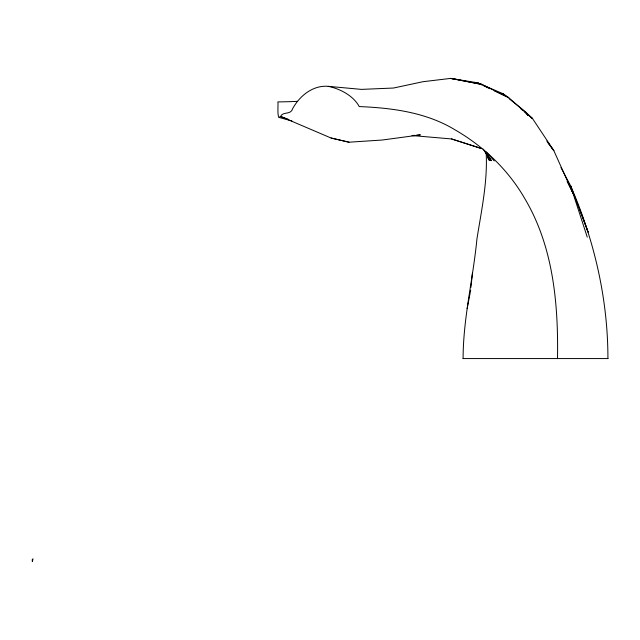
<?xml version="1.0" encoding="UTF-8"?>
<svg xmlns="http://www.w3.org/2000/svg" width="640" height="640" viewBox="0 0 640 640"><rect width="100%" height="100%" fill="white"/><g stroke="black" fill="none" stroke-linecap="round" stroke-linejoin="round"><path stroke-width="0.96" d="M463.096 358.568C463.152 318.296 473.096 278.952 476.928 238.992C481.432 210.616 487.616 182.176 486.2 153.272M470.968 287.28L472.416 273.112M467.144 308.656L470.68 290.12M33.016 558.768L32.416 561.592M414.776 135.328L411.984 135.552L451.56 138.944L481.72 148.584M416.64 135.176L420.36 134.88L382.152 140.032L348.976 142.2L331.048 138.016L280.544 116.448C276.472 121.176 278.56 103.256 277.848 101.904A513.456 513.456 0 0 0 297.536 101.336M462.992 358.568L608 358.568M560.944 167.52L570.584 185.784L572.888 193.056L553.84 150.664L532.568 118.624L508.712 97.656L482.328 84.552L477.296 82.744L450.576 78.408L422.936 81.712L393.496 88.032L361.416 89.384L328.256 86.336C312.92 85.008 299.688 95.856 292.648 108.656C290.848 115.248 283.016 111.168 280.544 116.448L288.056 119.176M328.256 86.336C340.136 88.8 353.304 95.64 359.24 106.568C392.264 107.944 426.232 112.336 455.024 129.84C483.552 146.296 508.288 169.872 524.736 198.512C553.36 246.592 558.376 303.808 557.512 358.568M331.048 138.016L348.976 142.2M278.896 117.408L291.864 120.904M451.56 138.944L481.608 148.632M481.784 84.88L477.296 82.744L502.792 93.616L508.712 97.656L494.352 90.84M483.584 85.728L489.864 88.712M505.872 96.088L502.792 93.616L505.848 96.184M508.96 98.56L525.144 111.544L532.568 118.624L524.168 111.576M520.352 108.368L522.648 110.288M32.224 561.32L32.336 559.304M486.56 152.32L494.232 160.936M548.2 143.056L553.84 150.664L546.808 141.08M528.072 115.536L525.144 111.544L528.024 115.488M483.144 149.104L491.416 160.728L487.728 154.936M485.624 151.632L486.68 153.288M484.728 151.096L489.944 160.648L487.624 155.336M567.128 181.48L572.888 193.056M485.872 152L489.152 160.176L487.76 155.616M587.264 237.144L570.584 185.784C594.344 240.232 607.944 299.016 607.92 358.568M570.584 185.784L588.12 232.144L579.992 210.152M487.056 154.12L488.392 158.816L487.784 155.944M455.864 79.288L450.576 78.408L482.328 84.552L455.864 79.288"/></g></svg>
